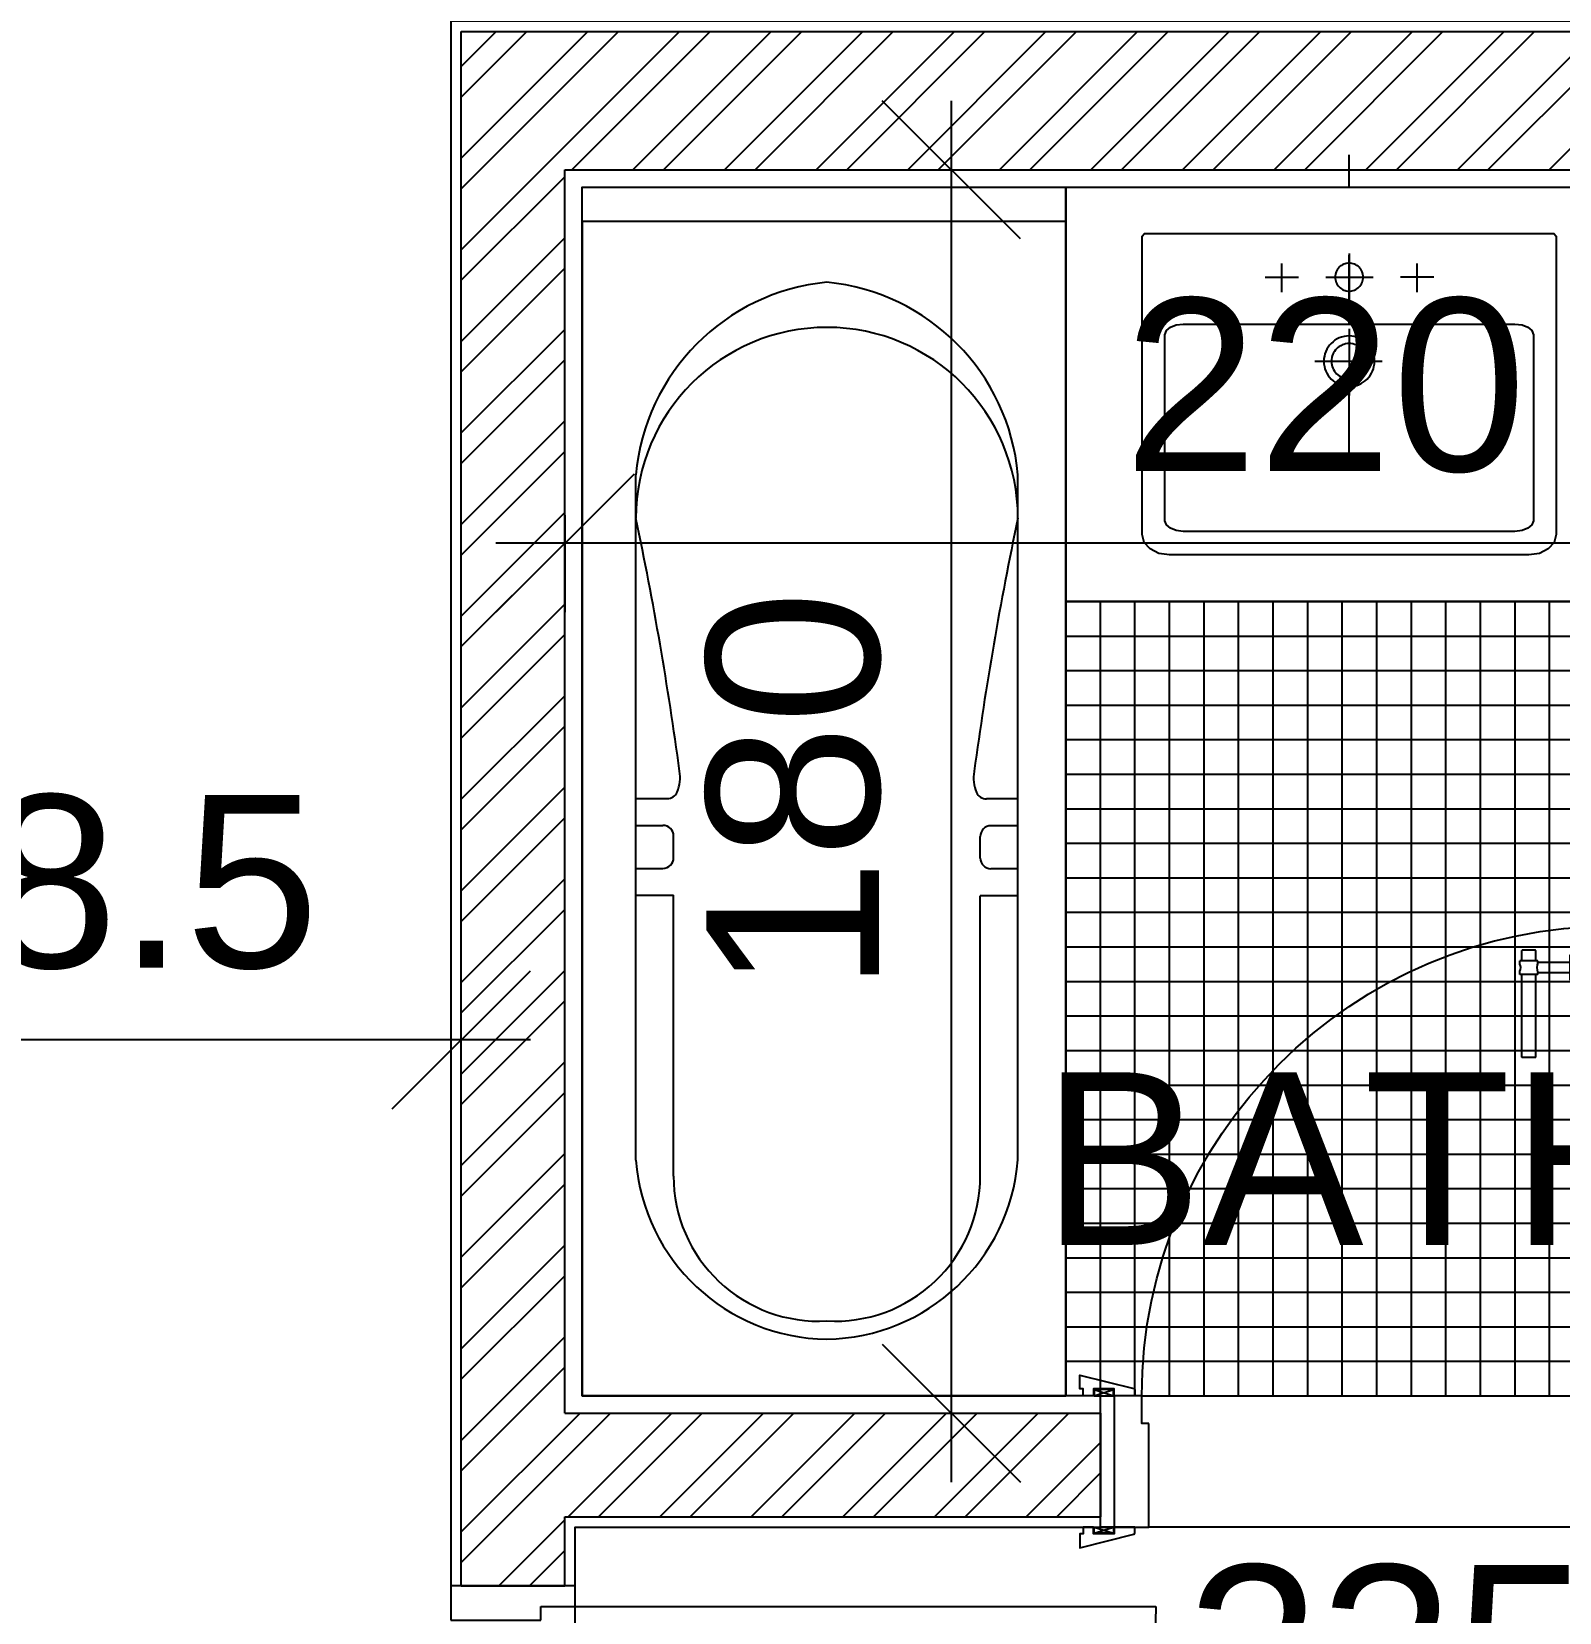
# Model space of a CAD drawing. Extents: x 0 to 47, y -4.1 to 58.5.
# Drawn here: x 33.587 to 35.798, y 29.451 to 31.74 of the extents above; entities that cross this region are included whole.
import ezdxf
from ezdxf.enums import TextEntityAlignment as Align

# ---------------------------------------------------------------- set-up
doc = ezdxf.new("R2010")
doc.units = 0
doc.header["$MEASUREMENT"] = 0
doc.header["$PDMODE"] = 35
doc.header["$PDSIZE"] = 0.3
doc.linetypes.add('CENTER', pattern=[2, 1.25, -0.25, 0.25, -0.25])
doc.linetypes.add('DASHDOTX2', pattern=[50.8, 25.4, -12.7, 0, -12.7])
doc.layers.get('0').update_dxf_attribs({"linetype": 'CONTINUOUS'})
doc.layers.get('DEFPOINTS').update_dxf_attribs({"linetype": 'CONTINUOUS'})
for name, color, linetype in [('A-AXIS-SANITARY', 10, 'DASHDOTX2'), ('a-dim', 3, 'CONTINUOUS'), ('A-DOORS', 1, 'CONTINUOUS'), ('A-FLOR-PFIX', 61, 'CONTINUOUS'), ('A-HATCH-WALL', 8, 'CONTINUOUS'), ('A-NOMENCLATURE', 3, 'CONTINUOUS'), ('A-PLASTER', 8, 'CONTINUOUS'), ('A-PORTE', 1, 'CONTINUOUS'), ('A-PROJ-TIL-BATH', 8, 'CONTINUOUS'), ('A-SANIT', 1, 'CONTINUOUS'), ('A-SECT-TILE', 12, 'CONTINUOUS'), ('A-WALL', 4, 'CONTINUOUS')]:
    doc.layers.add(name, color=color, linetype=linetype)
doc.styles.add('A100-STEXT', font='Arial Regular.ttf', dxfattribs={"height": 0.25})
doc.dimstyles.new('A100-DIM', dxfattribs={"dimtxt": 0.25, "dimasz": 0.2, "dimexe": 0.1, "dimexo": 0.3, "dimgap": 0.1, "dimtad": 1, "dimlfac": 100, "dimrnd": 0.5, "dimdsep": 46, "dimtxsty": 'A100-STEXT', "dimblk1": 'OBLIQUE', "dimblk2": 'OBLIQUE', "dimsah": 1, "dimcen": -0.05, "dimdle": 0.1, "dimclrd": 15, "dimclre": 15, "dimclrt": 256, "dimadec": 0, "dimazin": 0, "dimtfac": 0.28, "dimtix": 1, "dimtmove": 2, "dimatfit": 3, "dimldrblk": 'OBLIQUE', "dimfxl": 1, "dimtolj": 1, "dimarcsym": 0})

# ---------------------------------------------------------------- blocks, each defined once
blk = doc.blocks.new('A$C435B71EC')
at = {"layer": 'A-PROJ-TIL-BATH'}
for p, q in [((1, -0.04), (1, 0.19)), ((1.05, -0.0215), (1.05, 0.2)), ((1.1, -0.02), (1.1, 0.2)), ((1.15, -0.02), (1.15, 0.2)), ((1.35, -0.02), (1.35, 0.2)), ((1.4, -0.02), (1.4, 0.2)), ((0.95, -0.0862), (0.95, 0.14)), ((0.96, 0.15), (1.15, 0.15)), ((1.35, 0.15), (1.45, 0.15)), ((0.91, 0.1), (1.15, 0.1)), ((1.35, 0.1), (1.45, 0.1)), ((0.9, -1.15), (0.9, 0.09)), ((0.86, 0.05), (1.15, 0.05)), ((1.35, 0.05), (1.45, 0.05)), ((0.85, -1.15), (0.85, 0.04)), ((0, 0), (1.45, 0)), ((0.05, -1.15), (0.05, 0)), ((0.1, -1.15), (0.1, 0)), ((0.15, -1.15), (0.15, 0)), ((0.2, -1.15), (0.2, 0)), ((0.25, -1.15), (0.25, 0)), ((0.3, -1.15), (0.3, 0)), ((0.35, -1.15), (0.35, 0)), ((0.4, -1.15), (0.4, 0)), ((0.45, -1.15), (0.45, 0)), ((0.5, -1.15), (0.5, 0)), ((0.55, -1.15), (0.55, 0)), ((0.6, -1.15), (0.6, 0)), ((0.65, -1.15), (0.65, 0)), ((0.7, -1.15), (0.7, 0)), ((0.75, -1.15), (0.75, 0)), ((0.8, -1.15), (0.8, 0)), ((1.2, -0.02), (1.2, 0)), ((1.25, -0.02), (1.25, 0)), ((1.3, -0.02), (1.3, 0)), ((0, -0.05), (0.9855, -0.05)), ((0, -0.1), (0.9403, -0.1)), ((0, -0.15), (0.9178, -0.15)), ((0, -0.2), (0.9106, -0.2)), ((0, -0.25), (0.9178, -0.25)), ((0, -0.3), (0.9403, -0.3)), ((0.95, -0.6689), (0.95, -0.3139)), ((0, -0.35), (0.9855, -0.35)), ((1, -0.6371), (1, -0.36)), ((1.05, -0.6236), (1.05, -0.3785)), ((1.1, -0.6214), (1.1, -0.38)), ((1.15, -0.6214), (1.15, -0.38)), ((1.2, -0.4), (1.2, -0.38)), ((1.25, -0.4), (1.25, -0.38)), ((1.3, -0.4), (1.3, -0.38)), ((1.35, -0.6214), (1.35, -0.38)), ((1.4, -0.6214), (1.4, -0.38)), ((0, -0.4), (1.45, -0.4)), ((0, -0.45), (1.15, -0.45)), ((1.35, -0.45), (1.45, -0.45)), ((0, -0.5), (1.15, -0.5)), ((1.35, -0.5), (1.45, -0.5)), ((0, -0.55), (1.15, -0.55)), ((1.35, -0.55), (1.45, -0.55)), ((0, -0.6), (1.45, -0.6)), ((1.2, -0.6214), (1.2, -0.6)), ((1.25, -0.6214), (1.25, -0.6)), ((1.3, -0.6214), (1.3, -0.6)), ((0, -0.65), (0.9746, -0.65)), ((0, -0.7), (0.926, -0.7)), ((0, -0.75), (0.9082, -0.75)), ((0, -0.8), (0.903, -0.8)), ((0, -0.85), (0.9085, -0.85)), ((0, -0.9), (0.9277, -0.9)), ((0.95, -1.11), (0.95, -0.9296)), ((0, -0.95), (0.9754, -0.95)), ((1, -1.11), (1, -0.963)), ((1.05, -1.11), (1.05, -0.9782)), ((1.1, -1.11), (1.1, -0.9814)), ((1.15, -1.11), (1.15, -0.9814)), ((1.2, -1.11), (1.2, -0.9814)), ((1.25, -1.11), (1.25, -0.9814)), ((1.3, -1.11), (1.3, -0.9814)), ((1.35, -1.11), (1.35, -0.9814)), ((1.4, -1.15), (1.4, -0.9814)), ((0, -1), (1.45, -1)), ((0, -1.05), (1.45, -1.05)), ((0, -1.05), (1.45, -1.05)), ((0, -1.1), (1.45, -1.1)), ((0, -1.1), (1.45, -1.1))]:
    blk.add_line(p, q, dxfattribs=at)
blk = doc.blocks.new('P90E18D')
at = {"layer": 'A-PORTE'}
for p, q in [((0, 0), (0.05, 0)), ((0, -0.18), (0, 0)), ((0.05, 0), (0.05, -0.13)), ((0.9, 0), (0.85, 0)), ((0.85, 0), (0.85, -0.13)), ((0.9, -0.18), (0.9, 0)), ((0.05, -0.13), (0.03, -0.13)), ((0.03, -0.13), (0.03, -0.18)), ((0.85, -0.13), (0.87, -0.13)), ((0.87, -0.13), (0.87, -0.18)), ((0.03, -0.18), (0, -0.18)), ((0.06, -0.18), (0.02, -0.18)), ((0.03, -0.18), (0.03, -1.02)), ((0.06, -1.02), (0.06, -0.18)), ((0.87, -0.18), (0.9, -0.18))]:
    blk.add_line(p, q, dxfattribs=at)
blk.add_arc((0.03, -0.18), 0.84, 270, 360, dxfattribs=at)
blk = doc.blocks.new('bathtub')
at = {"layer": 'A-FLOR-PFIX'}
for p, q in [((-0.7, 0), (-0.7, 1.7)), ((0, 0), (0, 1.7)), ((-0.5761, 1.3825), (-0.5761, 0.9759)), ((-0.1322, 1.3819), (-0.1322, 0.9753)), ((-0.6305, 1.3586), (-0.6305, 0.3667)), ((-0.0778, 1.3586), (-0.0778, 0.3667)), ((-0.6305, 0.9759), (-0.5761, 0.9759)), ((-0.0778, 0.9753), (-0.1322, 0.9753)), ((-0.6305, 0.937), (-0.5916, 0.937)), ((-0.5761, 0.9214), (-0.5761, 0.8903)), ((-0.1322, 0.9208), (-0.1322, 0.8897)), ((-0.0778, 0.9364), (-0.1167, 0.9364)), ((-0.6305, 0.8747), (-0.5916, 0.8747)), ((-0.0778, 0.8742), (-0.1167, 0.8742)), ((-0.6305, 0.8359), (-0.5851, 0.8359)), ((-0.0778, 0.8353), (-0.1232, 0.8353))]:
    blk.add_line(p, q, dxfattribs=at)
blk.add_lwpolyline([(0, 1.7), (-0.7, 1.7), (-0.7, 0), (0, 0)], close=True, dxfattribs=at)
for centre, radius, start, end in [((-0.3498, 1.3363), 0.2816, 90.8902, 175.4646), ((-0.3573, 1.3377), 0.2803, 4.283, 89.3622), ((-0.3661, 1.3819), 0.21, 86.743, 180), ((-0.3422, 1.3819), 0.21, 0, 93.257), ((-0.5916, 0.9214), 0.0156, 0, 90), ((-0.1167, 0.9208), 0.0156, 90, 180), ((-0.5916, 0.8903), 0.0156, 270, 0), ((-0.1167, 0.8897), 0.0156, 180, 270), ((-0.5851, 0.8203), 0.0156, 23.3684, 90), ((-0.6191, 0.8056), 0.0526, 349.51, 23.3684), ((-0.0892, 0.805), 0.0526, 156.6316, 190.49), ((-0.1232, 0.8197), 0.0156, 90, 156.6316), ((-5.5617, 1.4689), 5.0395, 348.0986, 352.3207), ((4.8534, 1.4689), 5.0395, 187.6793, 191.9014), ((-0.3542, 0.4296), 0.2764, 180, 0), ((-0.3245, 0.3937), 0.3073, 185.0523, 264.4541), ((-0.3838, 0.3937), 0.3073, 275.5459, 354.9477)]:
    blk.add_arc(centre, radius, start, end, dxfattribs=at)
blk = doc.blocks.new('A$C45807027')
at = {"layer": 'A-DOORS'}
for p, q in [((0.8, -0.003), (0.8, 0.023)), ((0.8, 0.023), (0.805, 0.023)), ((0.815, 0.023), (0.82, 0.023)), ((0.82, -0.003), (0.82, 0.023)), ((0, 0.009), (-0.009, -0.019)), ((-0.009, 0.009), (0, -0.019)), ((0.19, 0.009), (0.199, -0.019)), ((0.199, 0.009), (0.19, -0.019)), ((0.68, 0.0005), (0.68, 0.0195)), ((0.6805, 0.02), (0.8, 0.02)), ((0.82, 0.02), (0.8345, 0.02)), ((0.835, 0.0005), (0.835, 0.0195)), ((0.6805, 0), (0.8, 0)), ((0.8, -0.003), (0.8025, -0.003)), ((0.8025, -0.05), (0.8025, -0.003)), ((0.8175, -0.05), (0.8175, -0.003)), ((0.8175, -0.003), (0.82, -0.003)), ((0.82, 0), (0.8345, 0)), ((0.19, -0.11), (0.19, -0.06)), ((0.19, -0.06), (0.31, -0.06)), ((0.75, -0.06), (0.31, -0.06)), ((0.673, -0.06), (0.55, -0.06)), ((0.87, -0.06), (0.75, -0.06)), ((0.79, -0.06), (0.79, -0.052)), ((0.79, -0.06), (0.83, -0.06)), ((0.792, -0.05), (0.828, -0.05)), ((0.83, -0.06), (0.83, -0.052)), ((0.87, -0.11), (0.87, -0.06)), ((0.31, -0.11), (0.19, -0.11)), ((0.31, -0.11), (0.75, -0.11)), ((0.673, -0.11), (0.55, -0.11)), ((0.75, -0.11), (0.87, -0.11)), ((0.79, -0.11), (0.79, -0.118)), ((0.79, -0.11), (0.83, -0.11)), ((0.83, -0.11), (0.83, -0.118)), ((0.792, -0.12), (0.828, -0.12)), ((0.8025, -0.12), (0.8025, -0.167)), ((0.8175, -0.12), (0.8175, -0.167)), ((0.68, -0.1705), (0.68, -0.1895)), ((0.6805, -0.17), (0.8, -0.17)), ((0.8, -0.167), (0.8, -0.193)), ((0.8, -0.167), (0.8025, -0.167)), ((0.8175, -0.167), (0.82, -0.167)), ((0.82, -0.167), (0.82, -0.193)), ((0.82, -0.17), (0.8345, -0.17)), ((0.835, -0.1705), (0.835, -0.1895)), ((0.6805, -0.19), (0.8, -0.19)), ((0.8, -0.193), (0.805, -0.193)), ((0.815, -0.193), (0.82, -0.193)), ((0.82, -0.19), (0.8345, -0.19)), ((0, -0.809), (-0.009, -0.781)), ((-0.009, -0.809), (0, -0.781)), ((0.19, -0.809), (0.199, -0.781)), ((0.199, -0.809), (0.19, -0.781))]:
    blk.add_line(p, q, dxfattribs=at)
at = {"layer": 'A-DOORS', "color": 8}
for p, q in [((0.19, -0.74), (0.19, -0.06)), ((0, -0.07), (0, -0.73))]:
    blk.add_line(p, q, dxfattribs=at)
at = {"layer": 'A-DOORS'}
for points in [[(0, 0.01), (0, 0.025), (-0.01, 0.025), (-0.01, 0.03), (-0.03, 0.03), (-0.0104, -0.0482, 0.381769), (-0.0084, -0.05), (0, -0.05), (0, -0.02), (-0.01, -0.02), (-0.01, 0.01), (0, 0.01)], [(0.19, 0.01), (0.19, 0.025), (0.2, 0.025), (0.2, 0.03), (0.22, 0.03), (0.2004, -0.0482, -0.381769), (0.1984, -0.05), (0.19, -0.05), (0.19, -0.02), (0.2, -0.02), (0.2, 0.01), (0.19, 0.01)], [(0, -0.81), (0, -0.825), (-0.01, -0.825), (-0.01, -0.83), (-0.03, -0.83), (-0.0104, -0.7518, -0.381769), (-0.0084, -0.75), (0, -0.75), (0, -0.78), (-0.01, -0.78), (-0.01, -0.81), (0, -0.81)], [(0.19, -0.81), (0.19, -0.825), (0.2, -0.825), (0.2, -0.83), (0.22, -0.83), (0.2004, -0.7518, 0.381769), (0.1984, -0.75), (0.19, -0.75), (0.19, -0.78), (0.2, -0.78), (0.2, -0.81), (0.19, -0.81)]]:
    blk.add_lwpolyline(points, format="xyb", dxfattribs=at)
for points in [[(0, 0.009), (0, -0.019), (-0.009, -0.019), (-0.009, 0.009)], [(0.19, 0.009), (0.19, -0.019), (0.199, -0.019), (0.199, 0.009)], [(0, -0.809), (0, -0.781), (-0.009, -0.781), (-0.009, -0.809)], [(0.19, -0.809), (0.19, -0.781), (0.199, -0.781), (0.199, -0.809)]]:
    blk.add_lwpolyline(points, close=True, dxfattribs=at)
for points in [[(0, 0), (0.19, 0), (0.19, -0.02), (0, -0.02), (0, 0)], [(0.19, -0.02), (0, -0.02), (0, -0.07), (0.15, -0.07)], [(0.15, -0.07), (0.15, -0.06), (0.19, -0.06), (0.19, -0.02)], [(0.19, -0.78), (0, -0.78), (0, -0.73), (0.15, -0.73)], [(0.15, -0.73), (0.15, -0.74), (0.19, -0.74), (0.19, -0.78)], [(0, -0.8), (0.19, -0.8), (0.19, -0.78), (0, -0.78), (0, -0.8)]]:
    blk.add_lwpolyline(points, dxfattribs=at)
blk.add_arc((0.1897, -0.0597), 0.6803, 270.0254, 359.9746, dxfattribs=at)
at = {"layer": 'A-DOORS', "extrusion": (0, 0, -1)}
for centre, major_axis, start_param, end_param in [((0.81, 0.0306), (-0.00642, 0.00642), 3.344077, 4.509904), ((0.6805, 0.0195), (-0.000354, 0.000354), 5.497787, 7.068583), ((0.6805, 0.0005), (0.000354, 0.000354), 2.356194, 3.926991), ((0.8345, 0.0195), (0.000354, 0.000354), -0.785398, 0.785398), ((0.8345, 0.0005), (-0.000354, 0.000354), 2.356194, 3.926991), ((0.81, -0.021), (-0.0138, 0.0138), 0.390607, 1.180189), ((0.792, -0.052), (-0.00141, 0.00141), 5.497787, 7.068583), ((0.828, -0.052), (0.00141, 0.00141), -0.785398, 0.785398), ((0.792, -0.118), (-0.00141, 0.00141), 3.926991, 5.497787), ((0.828, -0.118), (-0.00141, 0.00141), 2.356194, 3.926991), ((0.6805, -0.1705), (-0.000354, 0.000354), 5.497787, 7.068583), ((0.81, -0.149), (-0.0138, 0.0138), 3.5322, 4.321782), ((0.8345, -0.1705), (0.000354, 0.000354), -0.785398, 0.785398), ((0.6805, -0.1895), (0.000354, 0.000354), 2.356194, 3.926991), ((0.81, -0.2006), (-0.00642, 0.00642), 0.202485, 1.368312), ((0.8345, -0.1895), (0.000354, 0.000354), 0.785398, 2.356194)]:
    blk.add_ellipse(centre, major_axis=major_axis, ratio=1, start_param=start_param, end_param=end_param, dxfattribs=at)
blk = doc.blocks.new('A$C110900A5')
at = {"layer": 'A-AXIS-SANITARY', "linetype": 'CENTER', "ltscale": 0.1}
blk.add_line((294.5, -331.2), (294.5, 114.1), dxfattribs=at)
at = {"layer": 'A-FLOR-PFIX'}
for points in [[(594.2, -3.5), (594.2, -4.8), (594.2, -8.4), (594.2, -22.1), (594.2, -43.4), (594.2, -71.1), (594.2, -103.8), (594.2, -140.3), (594.2, -219.7), (594.2, -299), (594.2, -335.6), (594.2, -368.3), (594.2, -395.9), (594.2, -417.3), (594.2, -431), (594.2, -434.6), (594.2, -435.8), (591.1, -447.3), (582.6, -456.6), (570, -462.9), (554.5, -465.2), (553, -465.2), (548.6, -465.2), (541.6, -465.2), (532.1, -465.2), (506.5, -465.2), (473.2, -465.2), (433.9, -465.2), (390, -465.2), (294.5, -465.2), (199, -465.2), (155.1, -465.2), (115.8, -465.2), (82.5, -465.2), (56.9, -465.2), (47.4, -465.2), (40.4, -465.2), (36, -465.2), (34.5, -465.2), (19.1, -462.9), (6.4, -456.6), (-2.1, -447.3), (-5.2, -435.8), (-5.2, -434.6), (-5.2, -431), (-5.2, -417.3), (-5.2, -395.9), (-5.2, -368.3), (-5.2, -335.6), (-5.2, -299), (-5.2, -219.7), (-5.2, -140.3), (-5.2, -103.8), (-5.2, -71.1), (-5.2, -43.4), (-5.2, -22.1), (-5.2, -8.4), (-5.2, -4.8), (-5.2, -3.5), (-1.7, 0), (0, 0), (5, 0), (12.9, 0), (23.8, 0), (37.2, 0), (53, 0), (90.9, 0), (135.7, 0), (185.7, 0), (294.5, 0), (403.3, 0), (453.3, 0), (498.2, 0), (536, 0), (551.8, 0), (565.3, 0), (576.1, 0), (584.1, 0), (589, 0), (590.7, 0), (594.2, -3.5)], [(196.6, -43.2), (196.6, -85)], [(314.7, -63), (314.6, -61), (314.3, -59), (313.8, -57), (313.1, -55.2), (312.3, -53.4), (311.3, -51.7), (310.1, -50.2), (308.8, -48.7), (307.4, -47.4), (305.8, -46.3), (304.1, -45.2), (302.4, -44.4), (300.5, -43.7), (298.6, -43.2), (296.6, -42.9), (294.5, -42.8), (292.4, -42.9), (290.4, -43.2), (288.5, -43.7), (286.6, -44.4), (284.9, -45.2), (283.2, -46.3), (281.6, -47.4), (280.2, -48.7), (278.9, -50.2), (277.7, -51.7), (276.7, -53.4), (275.9, -55.2), (275.2, -57), (274.7, -59), (274.4, -61), (274.3, -63), (274.4, -65.1), (274.7, -67.1), (275.2, -69), (275.9, -70.9), (276.7, -72.7), (277.7, -74.3), (278.9, -75.9), (280.2, -77.3), (281.6, -78.6), (283.2, -79.8), (284.9, -80.8), (286.6, -81.7), (288.5, -82.4), (290.4, -82.9), (292.4, -83.2), (294.5, -83.3), (296.6, -83.2), (298.6, -82.9), (300.5, -82.4), (302.4, -81.7), (304.1, -80.8), (305.8, -79.8), (307.4, -78.6), (308.8, -77.3), (310.1, -75.9), (311.3, -74.3), (312.3, -72.7), (313.1, -70.9), (313.8, -69), (314.3, -67.1), (314.6, -65.1), (314.7, -63), (314.7, -63)], [(294.5, -28.9), (294.5, -97.7)], [(392.5, -43.2), (392.5, -85)], [(172.9, -63), (221.3, -63)], [(260.6, -63), (329.4, -63)], [(417.2, -63), (368.8, -63)], [(561.1, -415.8), (559, -421.8), (553.3, -426.7), (544.9, -430), (534.5, -431.2), (533.1, -431.2), (529.1, -431.2), (522.6, -431.2), (513.9, -431.2), (503, -431.2), (490.2, -431.2), (459.5, -431.2), (423.2, -431.2), (382.6, -431.2), (294.5, -431.2), (206.4, -431.2), (165.9, -431.2), (129.5, -431.2), (98.8, -431.2), (86, -431.2), (75.2, -431.2), (66.4, -431.2), (59.9, -431.2), (55.9, -431.2), (54.5, -431.2), (44.2, -430), (35.7, -426.7), (30, -421.8), (27.9, -415.8), (27.9, -412.8), (27.9, -404.2), (27.9, -390.9), (27.9, -373.7), (27.9, -353.3), (27.9, -330.6), (27.9, -281.1), (27.9, -231.7), (27.9, -209), (27.9, -188.6), (27.9, -171.3), (27.9, -158.1), (27.9, -149.5), (27.9, -146.5), (30, -140.5), (35.7, -135.6), (44.2, -132.3), (54.5, -131.1), (55.9, -131.1), (59.9, -131.1), (66.4, -131.1), (75.2, -131.1), (86, -131.1), (98.8, -131.1), (129.5, -131.1), (165.9, -131.1), (206.4, -131.1), (294.5, -131.1), (382.6, -131.1), (423.2, -131.1), (459.5, -131.1), (490.2, -131.1), (503, -131.1), (513.9, -131.1), (522.6, -131.1), (529.1, -131.1), (533.1, -131.1), (534.5, -131.1), (544.9, -132.3), (553.3, -135.6), (559, -140.5), (561.1, -146.5), (561.1, -149.5), (561.1, -158.1), (561.1, -171.3), (561.1, -188.6), (561.1, -209), (561.1, -231.7), (561.1, -281.1), (561.1, -330.6), (561.1, -353.3), (561.1, -373.7), (561.1, -390.9), (561.1, -404.2), (561.1, -412.8), (561.1, -415.8), (561.1, -415.8)], [(331.2, -184.8), (331, -181), (330.4, -177.4), (329.5, -173.9), (328.3, -170.5), (326.8, -167.3), (324.9, -164.3), (322.8, -161.5), (320.4, -158.9), (317.8, -156.5), (315, -154.4), (312, -152.5), (308.8, -151), (305.4, -149.8), (301.9, -148.9), (298.3, -148.3), (294.5, -148.1), (290.8, -148.3), (287.1, -148.9), (283.6, -149.8), (280.2, -151), (277, -152.5), (274, -154.4), (271.2, -156.5), (268.6, -158.9), (266.2, -161.5), (264.1, -164.3), (262.3, -167.3), (260.7, -170.5), (259.5, -173.9), (258.6, -177.4), (258, -181), (257.8, -184.8), (258, -188.5), (258.6, -192.2), (259.5, -195.7), (260.7, -199.1), (262.3, -202.3), (264.1, -205.3), (266.2, -208.1), (268.6, -210.7), (271.2, -213.1), (274, -215.2), (277, -217), (280.2, -218.6), (283.6, -219.8), (287.1, -220.7), (290.8, -221.3), (294.5, -221.5), (298.3, -221.3), (301.9, -220.7), (305.4, -219.8), (308.8, -218.6), (312, -217), (315, -215.2), (317.8, -213.1), (320.4, -210.7), (322.8, -208.1), (324.9, -205.3), (326.8, -202.3), (328.3, -199.1), (329.5, -195.7), (330.4, -192.2), (331, -188.5), (331.2, -184.8), (331.2, -184.8)], [(320.1, -184.8), (320, -182.2), (319.6, -179.6), (318.9, -177.2), (318.1, -174.8), (317, -172.6), (315.7, -170.5), (314.2, -168.5), (312.6, -166.7), (310.8, -165.1), (308.8, -163.6), (306.7, -162.3), (304.5, -161.2), (302.1, -160.4), (299.7, -159.7), (297.1, -159.3), (294.5, -159.2), (291.9, -159.3), (289.4, -159.7), (286.9, -160.4), (284.5, -161.2), (282.3, -162.3), (280.2, -163.6), (278.2, -165.1), (276.4, -166.7), (274.8, -168.5), (273.3, -170.5), (272, -172.6), (270.9, -174.8), (270.1, -177.2), (269.4, -179.6), (269, -182.2), (268.9, -184.8), (269, -187.4), (269.4, -190), (270.1, -192.4), (270.9, -194.8), (272, -197), (273.3, -199.1), (274.8, -201.1), (276.4, -202.9), (278.2, -204.5), (280.2, -206), (282.3, -207.3), (284.5, -208.4), (286.9, -209.2), (289.4, -209.9), (291.9, -210.2), (294.5, -210.4), (297.1, -210.2), (299.7, -209.9), (302.1, -209.2), (304.5, -208.4), (306.7, -207.3), (308.8, -206), (310.8, -204.5), (312.6, -202.9), (314.2, -201.1), (315.7, -199.1), (317, -197), (318.1, -194.8), (318.9, -192.4), (319.6, -190), (320, -187.4), (320.1, -184.8), (320.1, -184.8)], [(294.5, -137.9), (294.5, -234.2)], [(244.7, -184.8), (342.1, -184.8)]]:
    blk.add_lwpolyline(points, dxfattribs=at)
blk = doc.blocks.new('_OBLIQUE')
at = {"color": 0, "linetype": 'ByBlock'}
blk.add_line((-0.5, -0.5), (0.5, 0.5), dxfattribs=at)
blk = doc.blocks.new('*D214')
at = {"layer": 'a-dim', "color": 15, "lineweight": -2, "transparency": 16777216}
for p, q in [((34.3734, 29.275), (34.3734, 29.0654)), ((36.7234, 29.275), (36.7234, 29.0654)), ((34.2734, 29.1654), (36.8234, 29.1654))]:
    blk.add_line(p, q, dxfattribs=at)
at = {"layer": 'DEFPOINTS', "color": 0, "transparency": 16777216}
for p in [(34.3734, 29.575), (36.7234, 29.575), (36.7234, 29.1654)]:
    blk.add_point(p, dxfattribs=at)
at = {"layer": 'a-dim', "color": 15, "lineweight": -2, "transparency": 16777216, "xscale": 0.2, "yscale": 0.2, "zscale": 0.2, "rotation": 180}
blk.add_blockref('_OBLIQUE', (34.3734, 29.1654), dxfattribs=at)
at = {"layer": 'a-dim', "color": 15, "lineweight": -2, "transparency": 16777216, "xscale": 0.2, "yscale": 0.2, "zscale": 0.2}
blk.add_blockref('_OBLIQUE', (36.7234, 29.1654), dxfattribs=at)
at = {"layer": 'a-dim', "transparency": 16777216, "insert": (35.5484, 29.3932), "char_height": 0.25, "attachment_point": 5, "style": 'A100-STEXT'}
blk.add_mtext('\\A1;235', dxfattribs=at)
blk = doc.blocks.new('*D216')
at = {"layer": 'a-dim', "color": 15, "lineweight": -2, "transparency": 16777216}
for p, q in [((32.9234, 30.3222), (32.9234, 30.3805)), ((34.2084, 30.3222), (34.2084, 30.3805)), ((34.3084, 30.2805), (32.8234, 30.2805))]:
    blk.add_line(p, q, dxfattribs=at)
at = {"layer": 'DEFPOINTS', "color": 0, "transparency": 16777216}
for p in [(32.9234, 30.2805), (32.9234, 30.0222), (34.2084, 30.0222)]:
    blk.add_point(p, dxfattribs=at)
at = {"layer": 'a-dim', "color": 15, "lineweight": -2, "transparency": 16777216, "xscale": 0.2, "yscale": 0.2, "zscale": 0.2}
for p, rotation in [((32.9234, 30.2805), 180.0000000002983), ((34.2084, 30.2805), 2.98321367608878e-10)]:
    blk.add_blockref('_OBLIQUE', p, dxfattribs=dict(at, rotation=rotation))
at = {"layer": 'a-dim', "transparency": 16777216, "insert": (33.5659, 30.5081), "char_height": 0.25, "attachment_point": 5, "style": 'A100-STEXT'}
blk.add_mtext('\\A1;128.5', dxfattribs=at)
blk = doc.blocks.new('*D220')
at = {"layer": 'a-dim', "color": 15, "lineweight": -2, "transparency": 16777216}
for p, q in [((34.3584, 31.04), (34.3584, 30.8995)), ((36.5584, 31.04), (36.5584, 30.8995)), ((36.6584, 30.9995), (34.2584, 30.9995))]:
    blk.add_line(p, q, dxfattribs=at)
at = {"layer": 'DEFPOINTS', "color": 0, "transparency": 16777216}
for p in [(34.3584, 31.34), (36.5584, 31.34), (34.3584, 30.9995)]:
    blk.add_point(p, dxfattribs=at)
at = {"layer": 'a-dim', "color": 15, "lineweight": -2, "transparency": 16777216, "xscale": 0.2, "yscale": 0.2, "zscale": 0.2}
for p, rotation in [((34.3584, 30.9995), 180.0000000011271), ((36.5584, 30.9995), 1.127098414599459e-09)]:
    blk.add_blockref('_OBLIQUE', p, dxfattribs=dict(at, rotation=rotation))
at = {"layer": 'a-dim', "transparency": 16777216, "insert": (35.4584, 31.2271), "char_height": 0.25, "attachment_point": 5, "rotation": 0, "style": 'A100-STEXT'}
blk.add_mtext('\\A1;220', dxfattribs=at)
blk = doc.blocks.new('*D221')
at = {"layer": 'a-dim', "color": 15, "lineweight": -2, "transparency": 16777216}
for p, q in [((34.9176, 31.64), (34.9176, 29.64)), ((34.6584, 31.54), (35.0176, 31.54)), ((34.6584, 29.74), (35.0176, 29.74))]:
    blk.add_line(p, q, dxfattribs=at)
at = {"layer": 'DEFPOINTS', "color": 0, "transparency": 16777216}
for p in [(34.3584, 31.54), (34.3584, 29.74), (34.9176, 29.74)]:
    blk.add_point(p, dxfattribs=at)
at = {"layer": 'a-dim', "color": 15, "lineweight": -2, "transparency": 16777216, "xscale": 0.2, "yscale": 0.2, "zscale": 0.2}
for p, rotation in [((34.9176, 31.54), 90), ((34.9176, 29.74), 270)]:
    blk.add_blockref('_OBLIQUE', p, dxfattribs=dict(at, rotation=rotation))
at = {"layer": 'a-dim', "transparency": 16777216, "insert": (34.6899, 30.64), "char_height": 0.25, "attachment_point": 5, "rotation": 90, "style": 'A100-STEXT'}
blk.add_mtext('\\A1;180', dxfattribs=at)

msp = doc.modelspace()

# ---------------------------------------------------------------- hatches: boundary and pattern name
at = {"layer": 'A-HATCH-WALL'}
h = msp.add_hatch(dxfattribs=at)
h.set_pattern_fill('ANSI32', color=256, scale=0.25, style=0)
h.paths.add_polyline_path([(35.13337, 29.74), (34.35837, 29.74), (34.35837, 31.54), (35.91837, 31.54), (35.91837, 31.74), (34.20837, 31.74), (34.20837, 29.49), (34.35837, 29.49), (34.35837, 29.59), (35.13337, 29.59)])

# ---------------------------------------------------------------- linework, layer by layer
at = {"layer": 'A-FLOR-PFIX'}
for points in [[(35.08337, 31.465), (34.38337, 31.465), (34.38337, 31.515), (35.08337, 31.515)], [(35.89337, 31.515), (35.89337, 31.315), (36.53337, 31.315), (36.53337, 31.115), (36.09337, 31.115), (35.89337, 30.915), (35.08337, 30.915), (35.08337, 31.515)]]:
    msp.add_lwpolyline(points, close=True, dxfattribs=at)
at = {"layer": 'A-PLASTER'}
for points in [[(36.81837, 31.81), (36.80337, 31.81), (36.80337, 31.755), (34.19337, 31.755), (34.19337, 29.49)], [(34.37337, 29.49), (34.37337, 29.575), (35.13337, 29.575)]]:
    msp.add_lwpolyline(points, dxfattribs=at)
at = {"layer": 'A-SECT-TILE'}
msp.add_lwpolyline([(35.13337, 29.765), (34.38337, 29.765), (34.38337, 31.515), (35.89337, 31.515), (35.89337, 31.315), (36.53337, 31.315), (36.53337, 29.765), (35.93337, 29.765)], dxfattribs=at)
at = {"layer": 'A-WALL'}
for p, q in [((34.20837, 29.49), (34.20837, 31.74)), ((34.20837, 31.74), (35.91837, 31.74)), ((34.35837, 31.54), (35.91837, 31.54)), ((34.35837, 29.74), (34.35837, 31.54)), ((34.35837, 29.74), (35.13337, 29.74)), ((35.13337, 29.74), (35.13337, 29.59)), ((34.35837, 29.59), (35.13337, 29.59)), ((34.35837, 29.49), (34.35837, 29.59)), ((34.20837, 29.49), (34.35837, 29.49))]:
    msp.add_line(p, q, dxfattribs=at)

# ---------------------------------------------------------------- block references
at = {"layer": 'A-DOORS', "xscale": -1}
for name, p, rotation in [('A$C45807027', (35.93337, 29.575), 270.000000000596), ('P90E18D', (34.19337, 29.49), 89.99999999989087)]:
    msp.add_blockref(name, p, dxfattribs=dict(at, rotation=rotation))
at = {"layer": 'A-FLOR-PFIX', "rotation": 179.9999999995937}
msp.add_blockref('bathtub', (34.38337, 31.465), dxfattribs=at)
at = {"layer": 'A-PROJ-TIL-BATH'}
msp.add_blockref('A$C435B71EC', (35.08337, 30.915), dxfattribs=at)
at = {"layer": 'A-SANIT', "ltscale": 0.5, "xscale": 0.001000000000004775, "yscale": 0.001000000000004775, "zscale": 0.001000000000004775}
msp.add_blockref('A$C110900A5', (35.19886, 31.4476), dxfattribs=at)

# ---------------------------------------------------------------- texts
at = {"layer": 'A-NOMENCLATURE', "style": 'A100-STEXT'}
msp.add_text('BATH', height=0.25, dxfattribs=at).set_placement((35.51412, 30.10847), align=Align.MIDDLE)

# ---------------------------------------------------------------- dimensions: what is measured, and where the dimension line sits
at = {"layer": 'a-dim'}
for p1, p2, distance, picture, middle in [((34.35837, 31.54), (34.35837, 29.74), 0.55922, '*D221', (34.68995, 30.64)), ((36.55837, 31.34), (34.35837, 31.34), 0.34053, '*D220', (35.45837, 31.22711)), ((34.20837, 30.02218), (32.92337, 30.02218), -0.25828, '*D216', (33.56587, 30.50811)), ((34.37337, 29.575), (36.72337, 29.575), -0.40956, '*D214', (35.54837, 29.39317))]:
    dim = msp.add_aligned_dim(p1=p1, p2=p2, distance=distance, dimstyle='A100-DIM', dxfattribs=at)
    dim.commit()
    dim.dimension.update_dxf_attribs({"geometry": picture, "text_midpoint": middle})

doc.saveas('drawing.dxf')
